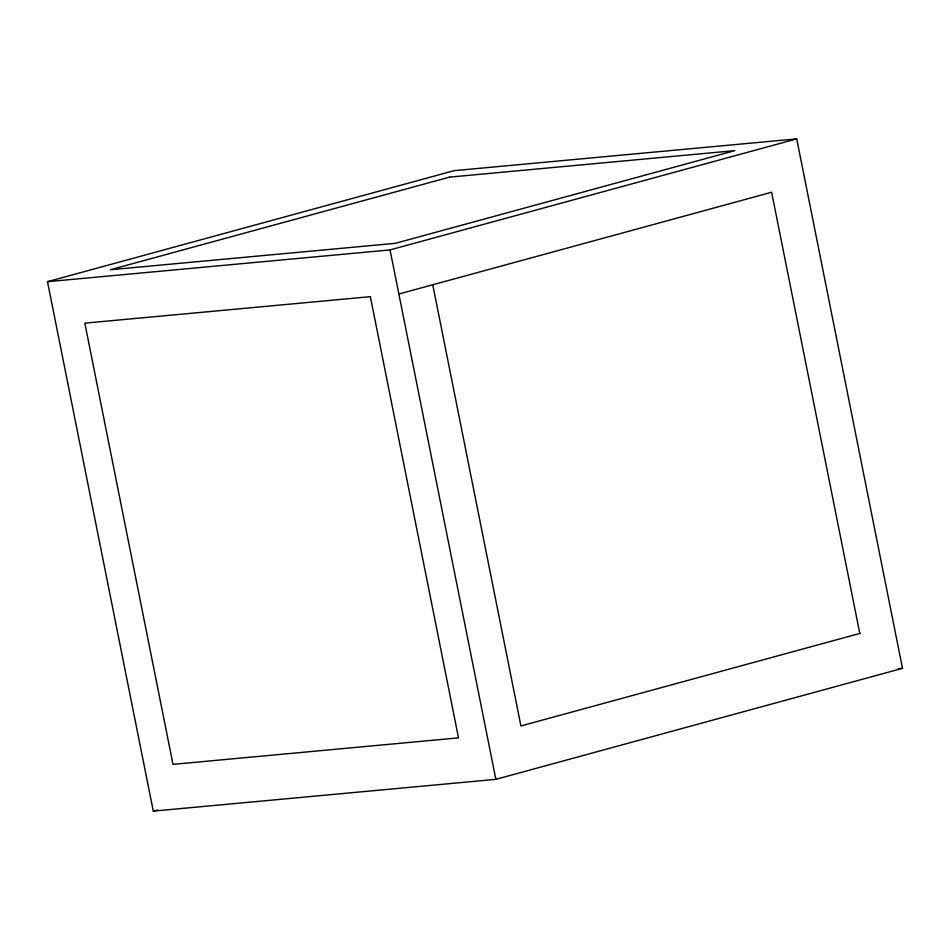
<?xml version="1.0" encoding="UTF-8"?>
<svg xmlns="http://www.w3.org/2000/svg" width="950" height="950" viewBox="0 0 950 950"><rect width="100%" height="100%" fill="white"/><g stroke="black" fill="none" stroke-linecap="round" stroke-linejoin="round"><path stroke-width="1.43" d="M47.5 281.687L454.147 170.656L796.706 138.878L902.5 668.313L495.853 779.344L153.294 811.122L47.5 281.687L390.058 249.909L796.706 138.878M398.869 294.025L771.637 192.256L859.797 633.448M153.294 811.122L157.581 809.946M860.273 633.318L520.921 725.966L432.761 284.774M898.166 668.717L902.5 668.313M390.058 249.909L495.853 779.344M449.647 177.104L110.295 269.752L395.438 243.307L734.778 150.646L449.647 177.104M370.358 296.673L84.835 323.154L172.983 764.358L458.517 737.865L370.358 296.673"/></g></svg>
